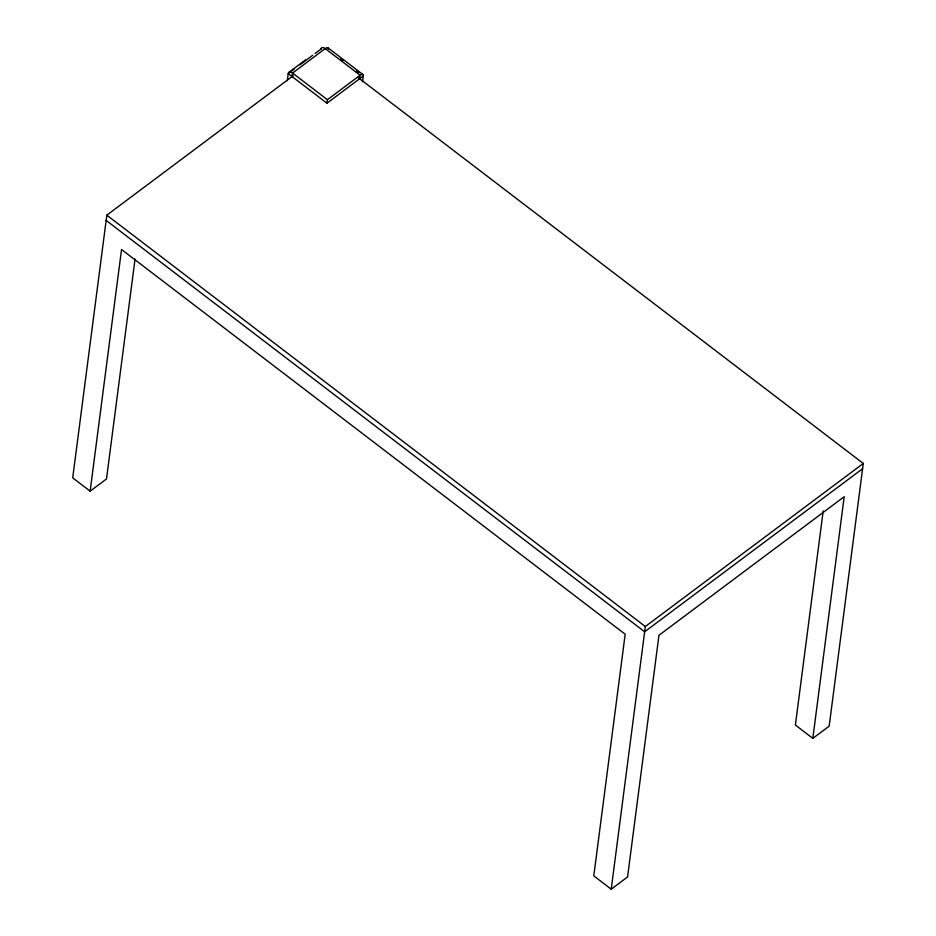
<?xml version="1.0" encoding="UTF-8"?>
<svg xmlns="http://www.w3.org/2000/svg" width="936" height="936" viewBox="0 0 936 936"><rect width="100%" height="100%" fill="white"/><g stroke="black" fill="none" stroke-linecap="round" stroke-linejoin="round"><path stroke-width="1.4" d="M293.307 75.652L106.833 215.175L72.715 477.851L90.148 491.166L106.493 478.94L135.065 258.979M90.148 491.166L121.54 249.502L625.178 634.21L593.787 875.885L611.22 889.2L627.565 876.973L658.956 635.298L844.202 496.7L812.822 738.375L795.389 725.049L823.2 510.88M287.282 80.777L288.218 73.616L294.056 69.241M292.09 76.576L292.547 73.067L325.237 48.613A5.335 2.153 -52.6 0 1 328.442 49.093M327.413 99.707L292.547 73.067A5.335 2.796 53.2 0 0 288.218 73.616L326.956 103.206L327.413 99.707L360.103 75.243A5.335 2.153 -52.6 0 1 363.273 76.027L362.536 81.76M359.646 78.741L360.103 75.243L325.237 48.613A5.335 2.796 53.2 0 0 320.908 49.152L315.069 53.516M611.22 889.2L645.337 626.523L863.284 463.46L358.441 77.817M863.284 463.46L829.167 726.137L812.822 738.375M289.095 72.177L305.44 59.951M299.894 64.876L312.729 55.271M326.956 103.206L363.273 76.027M862.594 468.714L644.658 631.777L106.154 220.428M328.068 47.923L362.934 74.552M340.786 58.851L343.032 60.559M356.534 70.879L358.78 72.587M106.833 215.175L645.337 626.523M320.908 49.152A5.335 3.99 7.4 0 1 321.493 48.777"/></g></svg>
